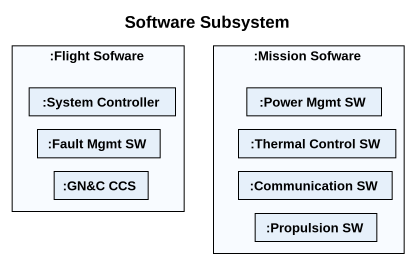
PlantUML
@startuml
title Software Subsystem
rectangle ":Flight Sofware" as Flight_Sofware {
  rectangle ":System Controller" as System_Controller
  rectangle ":Fault Mgmt SW" as Fault_Mgmt_SW
  rectangle ":GN&C CCS" as GN_C_CCS
}
rectangle ":Mission Sofware" as Mission_Sofware {
  rectangle ":Power Mgmt SW" as Power_Mgmt_SW
  rectangle ":Thermal Control SW" as Thermal_Control_SW
  rectangle ":Communication SW" as Communication_SW
  rectangle ":Propulsion SW" as Propulsion_SW
}
@enduml
